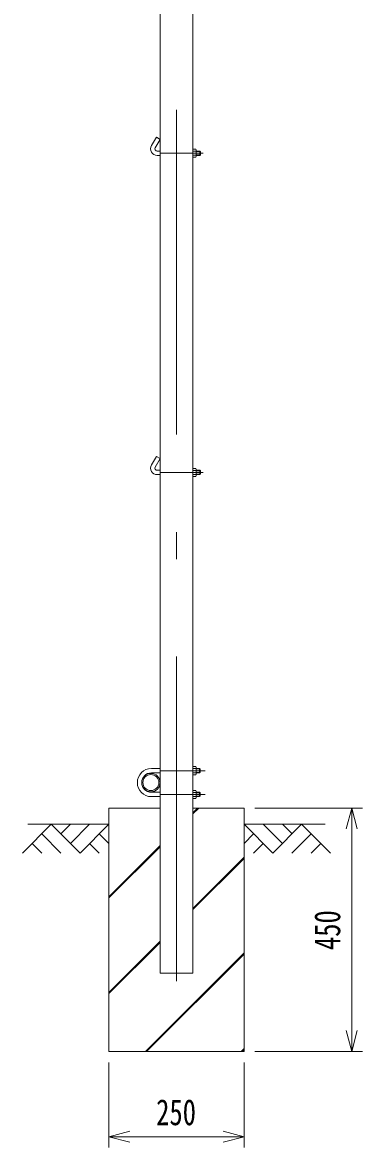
# Model space of a CAD drawing. Units: millimetres, scale not verified. Extents: x -5699 to 5699, y -3329 to 3329.
# Drawn here: x -1827 to -1198, y -1527 to 552 of the extents above; entities that cross this region are included whole.
import ezdxf
from ezdxf.enums import TextEntityAlignment as Align

# ---------------------------------------------------------------- set-up
doc = ezdxf.new("R2010")
doc.units = ezdxf.units.MM
doc.header["$LTSCALE"] = 20
doc.linetypes.add('USER1', pattern=[50.5, 30, -9, 2.5, -9])
for name, color, linetype, lineweight in [('0-0_1', 1, 'Continuous', 9), ('0-2_3', 3, 'Continuous', 13), ('0-3_26', 2, 'USER1', 13), ('0-4_27', 7, 'Continuous', 13), ('0-5_29', 7, 'Continuous', 13), ('0-6_4', 7, 'Continuous', 9), ('0-7_25', 7, 'Continuous', 9)]:
    doc.layers.add(name, color=color, linetype=linetype, lineweight=lineweight)
doc.styles.add('ＭＳ ゴシック', font='')
doc.styles.get('ＭＳ ゴシック').set_extended_font_data('MS Gothic')

msp = doc.modelspace()

# ---------------------------------------------------------------- linework, layer by layer
at = {"layer": '0-0_1'}
msp.add_lwpolyline([(-1572.3, 916.62), (-1572.3, -1204.38), (-1511.8, -1204.38), (-1511.8, 916.62)], dxfattribs=at)
for radius in [17, 14.7]:
    msp.add_circle((-1589.3, -852.38), radius, dxfattribs=at)
at = {"layer": '0-2_3'}
for p, q in [((-1579.23, 340.21), (-1588.23, 324.62)), ((-1572.3, 336.21), (-1581.3, 320.62)), ((-1572.3, 336.21), (-1579.23, 340.21)), ((-1577.84, 314.62), (-1572.3, 314.62)), ((-1511.8, 318.12), (-1511.8, 303.12)), ((-1511.8, 318.12), (-1506, 318.12)), ((-1506, 314.37), (-1511.8, 314.37)), ((-1505.3, 316.55), (-1505.3, 304.98)), ((-1505.3, 314.62), (-1499.04, 314.62)), ((-1505.3, 313.92), (-1498.34, 313.92)), ((-1499.04, 314.62), (-1499.04, 306.62)), ((-1497.84, 313.42), (-1499.04, 314.62)), ((-1497.84, 313.42), (-1497.84, 307.82)), ((-1497.84, 313.42), (-1497.84, 307.82)), ((-1577.84, 306.62), (-1572.3, 306.62)), ((-1506, 306.87), (-1511.8, 306.87)), ((-1511.8, 303.12), (-1506, 303.12)), ((-1505.3, 307.32), (-1498.34, 307.32)), ((-1505.3, 306.62), (-1499.04, 306.62)), ((-1499.04, 306.62), (-1497.84, 307.82)), ((-1579.23, -249.79), (-1588.23, -265.38)), ((-1572.3, -253.79), (-1581.3, -269.38)), ((-1572.3, -253.79), (-1579.23, -249.79)), ((-1577.84, -275.38), (-1572.3, -275.38)), ((-1577.84, -283.38), (-1572.3, -283.38)), ((-1511.8, -271.88), (-1511.8, -286.88)), ((-1511.8, -271.88), (-1506, -271.88)), ((-1506, -275.63), (-1511.8, -275.63)), ((-1506, -283.13), (-1511.8, -283.13)), ((-1511.8, -286.88), (-1506, -286.88)), ((-1505.3, -273.45), (-1505.3, -285.02)), ((-1505.3, -275.38), (-1499.04, -275.38)), ((-1505.3, -276.08), (-1498.34, -276.08)), ((-1505.3, -282.68), (-1498.34, -282.68)), ((-1505.3, -283.38), (-1499.04, -283.38)), ((-1499.04, -275.38), (-1499.04, -283.38)), ((-1497.84, -276.58), (-1499.04, -275.38)), ((-1499.04, -283.38), (-1497.84, -282.18)), ((-1497.84, -276.58), (-1497.84, -282.18)), ((-1497.84, -276.58), (-1497.84, -282.18)), ((-1588.3, -826.38), (-1572.3, -826.38)), ((-1511.8, -822.88), (-1506, -822.88)), ((-1506, -826.63), (-1511.8, -826.63)), ((-1505.3, -824.45), (-1505.3, -836.02)), ((-1505.3, -826.38), (-1499.5, -826.38)), ((-1505.3, -827.08), (-1498.8, -827.08)), ((-1499.5, -826.38), (-1498.3, -827.58)), ((-1499.5, -834.38), (-1499.5, -826.38)), ((-1498.3, -833.18), (-1498.3, -827.58)), ((-1588.3, -834.38), (-1572.3, -834.38)), ((-1506, -834.13), (-1511.8, -834.13)), ((-1505.3, -833.68), (-1498.8, -833.68)), ((-1505.3, -834.38), (-1499.5, -834.38)), ((-1498.3, -833.18), (-1499.5, -834.38)), ((-1588.3, -870.38), (-1572.3, -870.38)), ((-1511.8, -881.88), (-1511.8, -866.88)), ((-1511.8, -866.88), (-1506, -866.88)), ((-1506, -870.63), (-1511.8, -870.63)), ((-1505.3, -880.3), (-1505.3, -868.73)), ((-1505.3, -870.38), (-1499.5, -870.38)), ((-1505.3, -871.08), (-1498.8, -871.08)), ((-1499.5, -870.38), (-1498.3, -871.58)), ((-1498.3, -877.18), (-1498.3, -871.58)), ((-1588.3, -878.38), (-1572.3, -878.38)), ((-1506, -878.13), (-1511.8, -878.13)), ((-1511.8, -881.88), (-1506, -881.88)), ((-1505.3, -877.68), (-1498.8, -877.68)), ((-1505.3, -878.38), (-1499.5, -878.38))]:
    msp.add_line(p, q, dxfattribs=at)
for points in [[(-1511.8, -822.88), (-1511.8, -837.88), (-1506, -837.88)], [(-1498.3, -877.18), (-1499.5, -878.38), (-1499.5, -870.38)]]:
    msp.add_lwpolyline(points, dxfattribs=at)
for centre, radius, start, end in [((-1577.84, 318.62), 12, 150, 270), ((-1577.84, 318.62), 4, 150, 270), ((-1508.1, 316.25), 2.81, 318.21899, 41.78101), ((-1515.69, 310.62), 10.39, 338.85295, 21.14705), ((-1508.16, 305), 2.86, 319.0514, 40.9486), ((-1577.84, -271.38), 12, 150, 270), ((-1577.84, -271.38), 4, 150, 270), ((-1508.1, -273.75), 2.81, 318.21899, 41.78101), ((-1515.69, -279.38), 10.39, 338.85295, 21.14705), ((-1508.16, -285), 2.86, 319.0514, 40.9486), ((-1588.3, -852.38), 26, 90, 270), ((-1508.1, -824.75), 2.81, 318.21899, 41.78101), ((-1515.69, -830.38), 10.39, 338.85295, 21.14705), ((-1588.3, -852.38), 18, 90, 270), ((-1508.16, -836), 2.86, 319.0514, 40.9486), ((-1508.16, -868.75), 2.86, 319.0514, 40.9486), ((-1515.69, -874.38), 10.39, 338.85295, 21.14705), ((-1508.1, -880), 2.81, 318.21899, 41.78101)]:
    msp.add_arc(centre, radius, start, end, dxfattribs=at)
at = {"layer": '0-3_26'}
for p, q in [((-1542.05, -1219.38), (-1542.05, 940.62)), ((-1572.3, 310.62), (-1492.95, 310.62)), ((-1572.3, -279.38), (-1492.95, -279.38)), ((-1572.3, -830.38), (-1488.71, -830.38)), ((-1572.3, -874.38), (-1488.71, -874.38))]:
    msp.add_line(p, q, dxfattribs=at)
at = {"layer": '0-4_27'}
for p, q in [((-1198.04, -899.38), (-1397.05, -899.38)), ((-1218.04, -899.38), (-1228.39, -938.01)), ((-1218.04, -899.38), (-1218.04, -1349.38)), ((-1218.04, -899.38), (-1207.68, -938.01)), ((-1218.04, -1349.38), (-1228.39, -1310.74)), ((-1218.04, -1349.38), (-1207.68, -1310.74)), ((-1198.04, -1349.38), (-1397.05, -1349.38)), ((-1667.05, -1526.69), (-1667.05, -1369.38)), ((-1417.05, -1526.69), (-1417.05, -1369.38)), ((-1667.05, -1506.69), (-1628.41, -1496.34)), ((-1417.05, -1506.69), (-1455.69, -1496.34)), ((-1417.05, -1506.69), (-1667.05, -1506.69)), ((-1667.05, -1506.69), (-1628.41, -1517.04)), ((-1417.05, -1506.69), (-1455.69, -1517.04))]:
    msp.add_line(p, q, dxfattribs=at)
at = {"layer": '0-5_29'}
for p, q in [((-1511.8, -910.36), (-1500.81, -899.38)), ((-1511.8, -909.26), (-1501.92, -899.38)), ((-1511.8, -908.15), (-1503.02, -899.38)), ((-1773.47, -929.38), (-1826.69, -982.59)), ((-1773.47, -929.38), (-1720.26, -982.59)), ((-1755.74, -947.11), (-1738, -929.38)), ((-1738, -964.85), (-1702.52, -929.38)), ((-1720.26, -982.59), (-1667.05, -929.38)), ((-1363.84, -982.59), (-1417.05, -929.38)), ((-1346.1, -964.85), (-1381.58, -929.38)), ((-1310.63, -929.38), (-1363.84, -982.59)), ((-1328.27, -947.21), (-1346.1, -929.38)), ((-1310.63, -929.38), (-1257.41, -982.59)), ((-1791.21, -947.11), (-1755.57, -982.59)), ((-1684.79, -947.11), (-1667.05, -964.77)), ((-1399.31, -947.11), (-1417.05, -964.77)), ((-1292.89, -947.11), (-1328.53, -982.59)), ((-1808.95, -964.85), (-1791.13, -982.59)), ((-1702.52, -964.85), (-1684.71, -982.59)), ((-1667.05, -1063.4), (-1572.3, -968.65)), ((-1667.05, -1064.51), (-1572.3, -969.76)), ((-1667.05, -1065.61), (-1572.3, -970.86)), ((-1381.58, -964.85), (-1399.39, -982.59)), ((-1275.15, -964.85), (-1292.97, -982.59)), ((-1511.8, -1084.93), (-1417.05, -990.18)), ((-1511.8, -1086.04), (-1417.05, -991.29)), ((-1511.8, -1087.14), (-1417.05, -992.39)), ((-1667.05, -1240.18), (-1572.3, -1145.43)), ((-1667.05, -1241.29), (-1572.3, -1146.54)), ((-1667.05, -1242.39), (-1572.3, -1147.64)), ((-1599.47, -1349.38), (-1417.05, -1166.96)), ((-1598.36, -1349.38), (-1417.05, -1168.06)), ((-1597.26, -1349.38), (-1417.05, -1169.17)), ((-1422.69, -1349.38), (-1417.05, -1343.74)), ((-1421.59, -1349.38), (-1417.05, -1344.84)), ((-1420.48, -1349.38), (-1417.05, -1345.94))]:
    msp.add_line(p, q, dxfattribs=at)
at = {"layer": '0-6_4'}
msp.add_line((-1417.05, -899.38), (-1511.8, -899.38), dxfattribs=at)
msp.add_lwpolyline([(-1572.3, -899.38), (-1667.05, -899.38), (-1667.05, -1349.38), (-1417.05, -1349.38), (-1417.05, -899.38)], dxfattribs=at)
at = {"layer": '0-7_25'}
for p, q in [((-1817.05, -929.38), (-1667.05, -929.38)), ((-1267.05, -929.38), (-1417.05, -929.38))]:
    msp.add_line(p, q, dxfattribs=at)

# ---------------------------------------------------------------- texts
at = {"layer": '0-4_27', "style": 'ＭＳ ゴシック', "width": 0.75}
msp.add_text('450', height=48.09, rotation=90, dxfattribs=at).set_placement((-1224.79, -1161.88), align=Align.BOTTOM_LEFT)
msp.add_text('250', height=48.09, dxfattribs=at).set_placement((-1579.55, -1499.94), align=Align.BOTTOM_LEFT)

doc.saveas('drawing.dxf')
